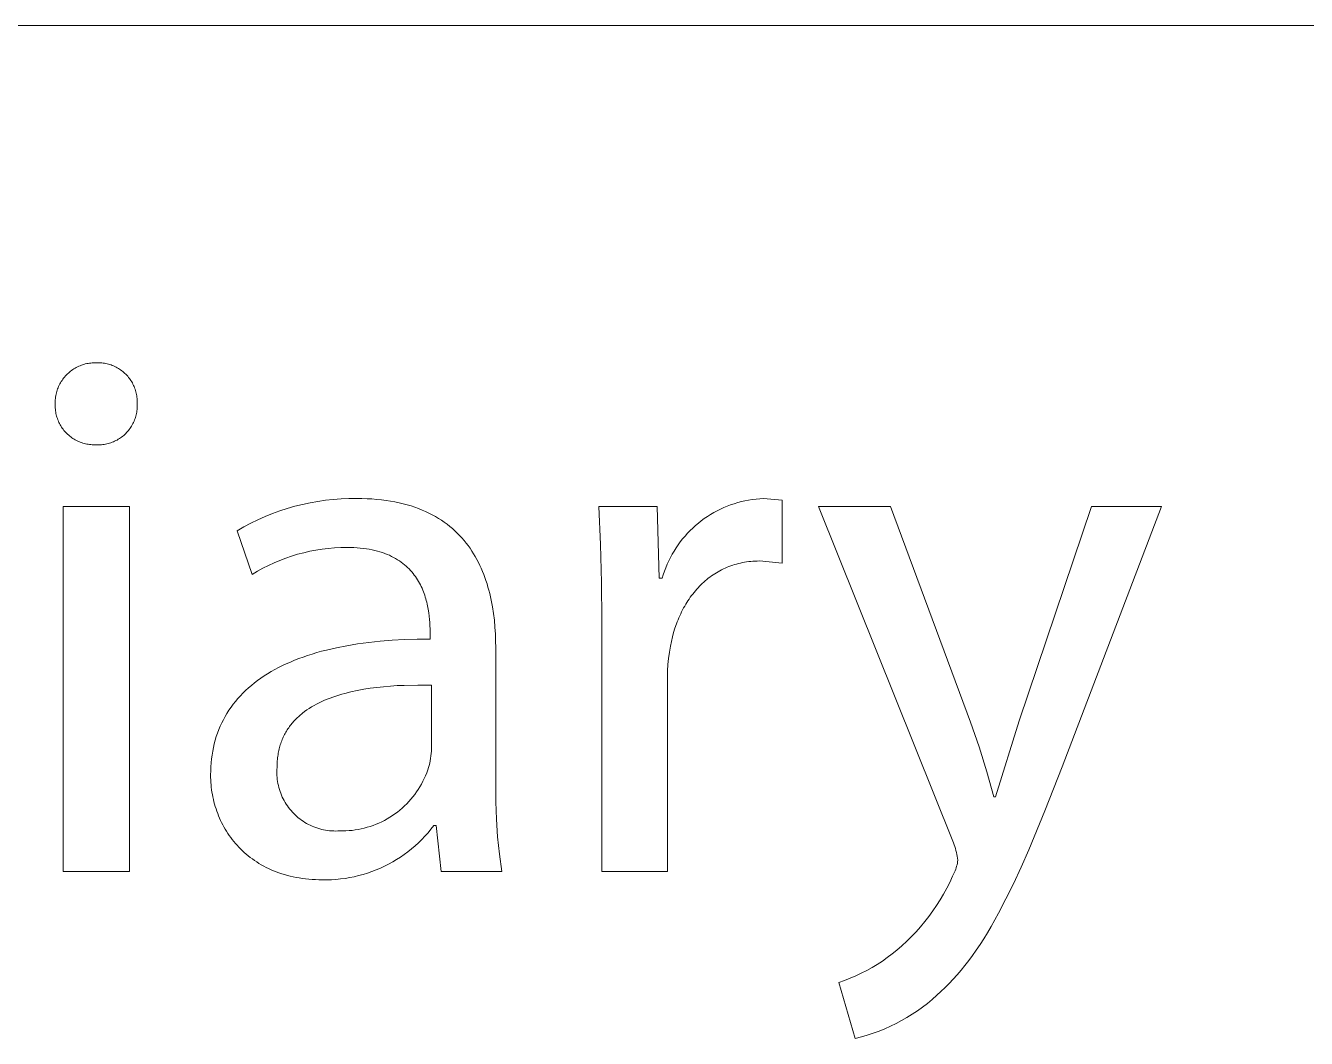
# Model space of a CAD drawing. Header units: millimetres. Extents: x -1893 to 2799, y -925 to 2353.
# Drawn here: x 2512.9 to 2592.7, y -463.2 to -400.1 of the extents above; entities that cross this region are included whole.
import ezdxf

# ---------------------------------------------------------------- set-up
doc = ezdxf.new("R2010")
doc.units = ezdxf.units.MM
doc.header["$MEASUREMENT"] = 0
doc.layers.add('Domyślny', color=7, linetype='Continuous', true_color=0x000000)

msp = doc.modelspace()

# ---------------------------------------------------------------- linework, layer by layer
at = {"layer": 'Domyślny', "color": 18, "lineweight": 15, "true_color": 0x000000}
for p, q in [((2794.126, -400.122), (1025.423, -400.122)), ((2516.021, -421.412), (2516.097, -421.373)), ((2516.097, -421.373), (2516.176, -421.336)), ((2516.176, -421.336), (2516.255, -421.303)), ((2516.255, -421.303), (2516.336, -421.271)), ((2516.336, -421.271), (2516.417, -421.243)), ((2516.417, -421.243), (2516.5, -421.218)), ((2516.5, -421.218), (2516.583, -421.195)), ((2516.583, -421.195), (2516.667, -421.175)), ((2516.667, -421.175), (2516.752, -421.159)), ((2516.752, -421.159), (2516.837, -421.145)), ((2516.837, -421.145), (2516.923, -421.134)), ((2516.923, -421.134), (2517.009, -421.126)), ((2517.009, -421.126), (2517.095, -421.121)), ((2517.095, -421.121), (2517.181, -421.119)), ((2517.181, -421.119), (2517.268, -421.121)), ((2517.268, -421.121), (2517.353, -421.118)), ((2517.353, -421.118), (2517.437, -421.119)), ((2517.437, -421.119), (2517.522, -421.122)), ((2517.522, -421.122), (2517.606, -421.129)), ((2517.606, -421.129), (2517.691, -421.138)), ((2517.691, -421.138), (2517.774, -421.15)), ((2517.774, -421.15), (2517.858, -421.166)), ((2517.858, -421.166), (2517.941, -421.184)), ((2517.941, -421.184), (2518.023, -421.205)), ((2518.023, -421.205), (2518.104, -421.229)), ((2518.104, -421.229), (2518.185, -421.255)), ((2518.185, -421.255), (2518.264, -421.285)), ((2518.264, -421.285), (2518.342, -421.317)), ((2518.342, -421.317), (2518.42, -421.352)), ((2518.42, -421.352), (2518.496, -421.389)), ((2515.131, -422.214), (2515.181, -422.143)), ((2515.181, -422.143), (2515.233, -422.074)), ((2515.233, -422.074), (2515.287, -422.007)), ((2515.287, -422.007), (2515.344, -421.942)), ((2515.344, -421.942), (2515.403, -421.879)), ((2515.403, -421.879), (2515.464, -421.818)), ((2515.464, -421.818), (2515.527, -421.759)), ((2515.527, -421.759), (2515.592, -421.702)), ((2515.592, -421.702), (2515.659, -421.648)), ((2515.659, -421.648), (2515.728, -421.596)), ((2515.728, -421.596), (2515.799, -421.546)), ((2515.799, -421.546), (2515.871, -421.499)), ((2515.871, -421.499), (2515.945, -421.454)), ((2515.945, -421.454), (2516.021, -421.412)), ((2518.496, -421.389), (2518.57, -421.429)), ((2518.57, -421.429), (2518.644, -421.472)), ((2518.644, -421.472), (2518.715, -421.517)), ((2518.715, -421.517), (2518.785, -421.565)), ((2518.785, -421.565), (2518.854, -421.615)), ((2518.854, -421.615), (2518.92, -421.667)), ((2518.92, -421.667), (2518.985, -421.722)), ((2518.985, -421.722), (2519.048, -421.779)), ((2519.048, -421.779), (2519.108, -421.838)), ((2519.108, -421.838), (2519.167, -421.899)), ((2519.167, -421.899), (2519.224, -421.962)), ((2519.224, -421.962), (2519.278, -422.027)), ((2519.278, -422.027), (2519.33, -422.094)), ((2519.33, -422.094), (2519.38, -422.163)), ((2519.38, -422.163), (2519.427, -422.233)), ((2514.78, -422.998), (2514.803, -422.915)), ((2514.803, -422.915), (2514.828, -422.832)), ((2514.828, -422.832), (2514.856, -422.751)), ((2514.856, -422.751), (2514.887, -422.67)), ((2514.887, -422.67), (2514.921, -422.591)), ((2514.921, -422.591), (2514.958, -422.513)), ((2514.958, -422.513), (2514.997, -422.436)), ((2514.997, -422.436), (2515.039, -422.36)), ((2515.039, -422.36), (2515.084, -422.286)), ((2515.084, -422.286), (2515.131, -422.214)), ((2519.427, -422.233), (2519.472, -422.305)), ((2519.472, -422.305), (2519.514, -422.379)), ((2519.514, -422.379), (2519.554, -422.453)), ((2519.554, -422.453), (2519.591, -422.53)), ((2519.591, -422.53), (2519.625, -422.607)), ((2519.625, -422.607), (2519.657, -422.686)), ((2519.657, -422.686), (2519.686, -422.765)), ((2519.686, -422.765), (2519.712, -422.846)), ((2519.712, -422.846), (2519.735, -422.928)), ((2519.735, -422.928), (2519.755, -423.01)), ((2514.703, -423.767), (2514.705, -423.683)), ((2514.704, -423.852), (2514.703, -423.767)), ((2514.704, -423.597), (2514.706, -423.51)), ((2514.705, -423.683), (2514.704, -423.597)), ((2514.706, -423.51), (2514.711, -423.424)), ((2514.711, -423.424), (2514.719, -423.338)), ((2514.719, -423.338), (2514.73, -423.252)), ((2514.73, -423.252), (2514.744, -423.167)), ((2514.744, -423.167), (2514.76, -423.082)), ((2514.76, -423.082), (2514.78, -422.998)), ((2519.755, -423.01), (2519.773, -423.093)), ((2519.773, -423.093), (2519.788, -423.176)), ((2519.788, -423.176), (2519.8, -423.26)), ((2519.8, -423.26), (2519.808, -423.344)), ((2519.808, -423.344), (2519.814, -423.429)), ((2519.814, -423.429), (2519.817, -423.514)), ((2519.817, -423.598), (2519.815, -423.683)), ((2519.815, -423.683), (2519.817, -423.768)), ((2519.817, -423.768), (2519.816, -423.852)), ((2519.817, -423.514), (2519.817, -423.598)), ((2514.708, -423.936), (2514.704, -423.852)), ((2514.715, -424.02), (2514.708, -423.936)), ((2514.724, -424.104), (2514.715, -424.02)), ((2514.737, -424.188), (2514.724, -424.104)), ((2514.752, -424.271), (2514.737, -424.188)), ((2514.77, -424.353), (2514.752, -424.271)), ((2514.791, -424.435), (2514.77, -424.353)), ((2514.815, -424.516), (2514.791, -424.435)), ((2514.841, -424.596), (2514.815, -424.516)), ((2519.707, -424.519), (2519.681, -424.599)), ((2519.731, -424.437), (2519.707, -424.519)), ((2519.752, -424.355), (2519.731, -424.437)), ((2519.77, -424.273), (2519.752, -424.355)), ((2519.785, -424.189), (2519.77, -424.273)), ((2519.797, -424.105), (2519.785, -424.189)), ((2519.806, -424.021), (2519.797, -424.105)), ((2519.813, -423.937), (2519.806, -424.021)), ((2519.816, -423.852), (2519.813, -423.937)), ((2514.871, -424.675), (2514.841, -424.596)), ((2514.903, -424.753), (2514.871, -424.675)), ((2514.938, -424.83), (2514.903, -424.753)), ((2514.975, -424.906), (2514.938, -424.83)), ((2515.015, -424.98), (2514.975, -424.906)), ((2515.058, -425.053), (2515.015, -424.98)), ((2515.103, -425.125), (2515.058, -425.053)), ((2515.15, -425.195), (2515.103, -425.125)), ((2515.2, -425.263), (2515.15, -425.195)), ((2515.252, -425.329), (2515.2, -425.263)), ((2515.307, -425.394), (2515.252, -425.329)), ((2519.27, -425.335), (2519.215, -425.399)), ((2519.322, -425.268), (2519.27, -425.335)), ((2519.372, -425.2), (2519.322, -425.268)), ((2519.42, -425.13), (2519.372, -425.2)), ((2519.465, -425.058), (2519.42, -425.13)), ((2519.507, -424.985), (2519.465, -425.058)), ((2519.547, -424.91), (2519.507, -424.985)), ((2519.585, -424.834), (2519.547, -424.91)), ((2519.619, -424.757), (2519.585, -424.834)), ((2519.651, -424.678), (2519.619, -424.757)), ((2519.681, -424.599), (2519.651, -424.678)), ((2515.363, -425.456), (2515.307, -425.394)), ((2515.422, -425.517), (2515.363, -425.456)), ((2515.483, -425.576), (2515.422, -425.517)), ((2515.546, -425.632), (2515.483, -425.576)), ((2515.61, -425.686), (2515.546, -425.632)), ((2515.677, -425.738), (2515.61, -425.686)), ((2515.745, -425.788), (2515.677, -425.738)), ((2515.815, -425.835), (2515.745, -425.788)), ((2515.887, -425.88), (2515.815, -425.835)), ((2515.96, -425.922), (2515.887, -425.88)), ((2516.034, -425.962), (2515.96, -425.922)), ((2516.11, -425.999), (2516.034, -425.962)), ((2516.187, -426.033), (2516.11, -425.999)), ((2516.266, -426.065), (2516.187, -426.033)), ((2516.345, -426.094), (2516.266, -426.065)), ((2516.425, -426.121), (2516.345, -426.094)), ((2516.506, -426.144), (2516.425, -426.121)), ((2516.588, -426.165), (2516.506, -426.144)), ((2518.013, -426.152), (2517.931, -426.173)), ((2518.094, -426.129), (2518.013, -426.152)), ((2518.175, -426.102), (2518.094, -426.129)), ((2518.254, -426.073), (2518.175, -426.102)), ((2518.333, -426.041), (2518.254, -426.073)), ((2518.41, -426.007), (2518.333, -426.041)), ((2518.486, -425.97), (2518.41, -426.007)), ((2518.561, -425.93), (2518.486, -425.97)), ((2518.634, -425.887), (2518.561, -425.93)), ((2518.706, -425.842), (2518.634, -425.887)), ((2518.776, -425.795), (2518.706, -425.842)), ((2518.844, -425.745), (2518.776, -425.795)), ((2518.911, -425.693), (2518.844, -425.745)), ((2518.976, -425.639), (2518.911, -425.693)), ((2519.039, -425.582), (2518.976, -425.639)), ((2519.1, -425.523), (2519.039, -425.582)), ((2519.159, -425.462), (2519.1, -425.523)), ((2519.215, -425.399), (2519.159, -425.462)), ((2516.67, -426.183), (2516.588, -426.165)), ((2516.754, -426.198), (2516.67, -426.183)), ((2516.837, -426.21), (2516.754, -426.198)), ((2516.921, -426.219), (2516.837, -426.21)), ((2517.005, -426.226), (2516.921, -426.219)), ((2517.09, -426.229), (2517.005, -426.226)), ((2517.174, -426.23), (2517.09, -426.229)), ((2517.259, -426.235), (2517.174, -426.23)), ((2517.343, -426.238), (2517.259, -426.235)), ((2517.428, -426.237), (2517.343, -426.238)), ((2517.512, -426.234), (2517.428, -426.237)), ((2517.597, -426.228), (2517.512, -426.234)), ((2517.681, -426.218), (2517.597, -426.228)), ((2517.765, -426.206), (2517.681, -426.218)), ((2517.848, -426.191), (2517.765, -426.206)), ((2517.931, -426.173), (2517.848, -426.191)), ((2515.205, -430.073), (2519.346, -430.073)), ((2515.205, -452.807), (2515.205, -430.073)), ((2519.346, -430.073), (2519.346, -452.807)), ((2529.163, -430.194), (2529.633, -430.059)), ((2529.633, -430.059), (2530.107, -429.939)), ((2530.107, -429.939), (2530.584, -429.836)), ((2530.584, -429.836), (2531.066, -429.75)), ((2531.066, -429.75), (2531.549, -429.681)), ((2531.549, -429.681), (2532.035, -429.628)), ((2532.035, -429.628), (2532.523, -429.592)), ((2532.523, -429.592), (2533.011, -429.574)), ((2533.011, -429.574), (2533.5, -429.572)), ((2533.5, -429.572), (2533.822, -429.575)), ((2533.822, -429.575), (2534.136, -429.585)), ((2534.136, -429.585), (2534.443, -429.602)), ((2534.443, -429.602), (2534.743, -429.626)), ((2534.743, -429.626), (2535.035, -429.656)), ((2535.035, -429.656), (2535.32, -429.693)), ((2535.32, -429.693), (2535.598, -429.735)), ((2535.598, -429.735), (2535.868, -429.784)), ((2535.868, -429.784), (2536.132, -429.839)), ((2536.132, -429.839), (2536.388, -429.9)), ((2536.388, -429.9), (2536.638, -429.966)), ((2536.638, -429.966), (2536.881, -430.039)), ((2536.881, -430.039), (2537.117, -430.117)), ((2537.117, -430.117), (2537.346, -430.2)), ((2548.692, -432.438), (2548.573, -430.075)), ((2548.573, -430.075), (2552.213, -430.075)), ((2552.213, -430.075), (2552.338, -434.543)), ((2556.152, -430.238), (2556.363, -430.141)), ((2556.363, -430.141), (2556.578, -430.052)), ((2556.578, -430.052), (2556.795, -429.97)), ((2556.795, -429.97), (2557.015, -429.895)), ((2557.015, -429.895), (2557.237, -429.828)), ((2557.237, -429.828), (2557.461, -429.769)), ((2557.461, -429.769), (2557.687, -429.717)), ((2557.687, -429.717), (2557.915, -429.673)), ((2557.915, -429.673), (2558.145, -429.637)), ((2558.145, -429.637), (2558.375, -429.608)), ((2558.375, -429.608), (2558.606, -429.588)), ((2558.606, -429.588), (2558.838, -429.575)), ((2558.838, -429.575), (2559.994, -429.684)), ((2559.994, -429.684), (2559.994, -433.59)), ((2570.67, -451.025), (2562.264, -430.073)), ((2562.264, -430.073), (2566.764, -430.073)), ((2566.764, -430.073), (2571.748, -443.51)), ((2574.764, -443.416), (2579.279, -430.073)), ((2583.638, -430.073), (2577.451, -446.276)), ((2579.279, -430.073), (2583.638, -430.073)), ((2526.901, -431.113), (2527.341, -430.898)), ((2527.341, -430.898), (2527.787, -430.698)), ((2527.787, -430.698), (2528.24, -430.514)), ((2528.24, -430.514), (2528.699, -430.346)), ((2528.699, -430.346), (2529.163, -430.194)), ((2537.346, -430.2), (2537.569, -430.289)), ((2537.569, -430.289), (2537.786, -430.383)), ((2537.786, -430.383), (2537.996, -430.482)), ((2537.996, -430.482), (2538.199, -430.586)), ((2538.199, -430.586), (2538.397, -430.695)), ((2538.397, -430.695), (2538.588, -430.809)), ((2538.588, -430.809), (2538.774, -430.928)), ((2538.774, -430.928), (2538.953, -431.051)), ((2554.966, -430.962), (2555.153, -430.824)), ((2555.153, -430.824), (2555.344, -430.694)), ((2555.344, -430.694), (2555.54, -430.569)), ((2555.54, -430.569), (2555.741, -430.452)), ((2555.741, -430.452), (2555.945, -430.341)), ((2555.945, -430.341), (2556.152, -430.238)), ((2526.047, -431.587), (2526.47, -431.343)), ((2526.969, -434.306), (2526.047, -431.587)), ((2526.47, -431.343), (2526.901, -431.113)), ((2538.953, -431.051), (2539.126, -431.178)), ((2539.126, -431.178), (2539.294, -431.31)), ((2539.294, -431.31), (2539.456, -431.446)), ((2539.456, -431.446), (2539.612, -431.587)), ((2539.612, -431.587), (2539.763, -431.731)), ((2539.763, -431.731), (2539.908, -431.879)), ((2553.95, -431.911), (2554.106, -431.739)), ((2554.106, -431.739), (2554.267, -431.572)), ((2554.267, -431.572), (2554.434, -431.411)), ((2554.434, -431.411), (2554.606, -431.255)), ((2554.606, -431.255), (2554.783, -431.105)), ((2554.783, -431.105), (2554.966, -430.962)), ((2539.908, -431.879), (2540.048, -432.031)), ((2540.048, -432.031), (2540.182, -432.187)), ((2540.182, -432.187), (2540.311, -432.346)), ((2540.311, -432.346), (2540.435, -432.509)), ((2540.435, -432.509), (2540.554, -432.675)), ((2548.755, -434.803), (2548.692, -432.438)), ((2553.389, -432.65), (2553.52, -432.458)), ((2553.52, -432.458), (2553.657, -432.271)), ((2553.657, -432.271), (2553.801, -432.089)), ((2553.801, -432.089), (2553.95, -431.911)), ((2529.07, -433.289), (2528.706, -433.428)), ((2529.439, -433.163), (2529.07, -433.289)), ((2529.812, -433.049), (2529.439, -433.163)), ((2530.189, -432.949), (2529.812, -433.049)), ((2530.569, -432.862), (2530.189, -432.949)), ((2530.951, -432.788), (2530.569, -432.862)), ((2531.336, -432.727), (2530.951, -432.788)), ((2531.723, -432.68), (2531.336, -432.727)), ((2532.112, -432.646), (2531.723, -432.68)), ((2532.501, -432.625), (2532.112, -432.646)), ((2532.891, -432.618), (2532.501, -432.625)), ((2533.106, -432.621), (2532.891, -432.618)), ((2533.315, -432.628), (2533.106, -432.621)), ((2533.518, -432.64), (2533.315, -432.628)), ((2533.716, -432.657), (2533.518, -432.64)), ((2533.908, -432.678), (2533.716, -432.657)), ((2534.094, -432.703), (2533.908, -432.678)), ((2534.274, -432.733), (2534.094, -432.703)), ((2534.45, -432.767), (2534.274, -432.733)), ((2534.619, -432.805), (2534.45, -432.767)), ((2534.784, -432.847), (2534.619, -432.805)), ((2534.943, -432.893), (2534.784, -432.847)), ((2535.097, -432.942), (2534.943, -432.893)), ((2535.246, -432.995), (2535.097, -432.942)), ((2535.39, -433.052), (2535.246, -432.995)), ((2535.529, -433.112), (2535.39, -433.052)), ((2535.663, -433.175), (2535.529, -433.112)), ((2535.792, -433.241), (2535.663, -433.175)), ((2535.917, -433.311), (2535.792, -433.241)), ((2536.037, -433.383), (2535.917, -433.311)), ((2540.554, -432.675), (2540.668, -432.844)), ((2540.668, -432.844), (2540.777, -433.017)), ((2540.777, -433.017), (2540.881, -433.192)), ((2540.881, -433.192), (2540.98, -433.371)), ((2552.934, -433.459), (2553.037, -433.251)), ((2553.037, -433.251), (2553.148, -433.047)), ((2553.148, -433.047), (2553.265, -432.846)), ((2553.265, -432.846), (2553.389, -432.65)), ((2527.304, -434.106), (2526.969, -434.306)), ((2527.645, -433.919), (2527.304, -434.106)), ((2527.993, -433.743), (2527.645, -433.919)), ((2528.347, -433.579), (2527.993, -433.743)), ((2528.706, -433.428), (2528.347, -433.579)), ((2536.153, -433.458), (2536.037, -433.383)), ((2536.265, -433.536), (2536.153, -433.458)), ((2536.372, -433.617), (2536.265, -433.536)), ((2536.474, -433.7), (2536.372, -433.617)), ((2536.573, -433.785), (2536.474, -433.7)), ((2536.668, -433.873), (2536.573, -433.785)), ((2536.758, -433.963), (2536.668, -433.873)), ((2536.845, -434.054), (2536.758, -433.963)), ((2536.928, -434.148), (2536.845, -434.054)), ((2540.98, -433.371), (2541.075, -433.552)), ((2541.075, -433.552), (2541.165, -433.736)), ((2541.165, -433.736), (2541.25, -433.922)), ((2541.25, -433.922), (2541.331, -434.111)), ((2541.331, -434.111), (2541.408, -434.302)), ((2552.592, -434.321), (2552.667, -434.101)), ((2552.667, -434.101), (2552.749, -433.884)), ((2552.749, -433.884), (2552.838, -433.67)), ((2552.838, -433.67), (2552.934, -433.459)), ((2556.015, -434.131), (2555.909, -434.193)), ((2556.123, -434.071), (2556.015, -434.131)), ((2556.233, -434.013), (2556.123, -434.071)), ((2556.343, -433.959), (2556.233, -434.013)), ((2556.456, -433.907), (2556.343, -433.959)), ((2556.57, -433.858), (2556.456, -433.907)), ((2556.685, -433.811), (2556.57, -433.858)), ((2556.802, -433.768), (2556.685, -433.811)), ((2556.921, -433.727), (2556.802, -433.768)), ((2557.041, -433.689), (2556.921, -433.727)), ((2557.162, -433.654), (2557.041, -433.689)), ((2557.285, -433.622), (2557.162, -433.654)), ((2557.409, -433.592), (2557.285, -433.622)), ((2557.534, -433.566), (2557.409, -433.592)), ((2557.661, -433.543), (2557.534, -433.566)), ((2557.79, -433.522), (2557.661, -433.543)), ((2557.919, -433.505), (2557.79, -433.522)), ((2558.05, -433.491), (2557.919, -433.505)), ((2558.183, -433.48), (2558.05, -433.491)), ((2558.317, -433.472), (2558.183, -433.48)), ((2558.452, -433.467), (2558.317, -433.472)), ((2558.588, -433.465), (2558.452, -433.467)), ((2559.994, -433.59), (2558.588, -433.465)), ((2537.007, -434.244), (2536.928, -434.148)), ((2537.082, -434.341), (2537.007, -434.244)), ((2537.154, -434.44), (2537.082, -434.341)), ((2537.222, -434.54), (2537.154, -434.44)), ((2537.287, -434.642), (2537.222, -434.54)), ((2537.349, -434.745), (2537.287, -434.642)), ((2537.407, -434.849), (2537.349, -434.745)), ((2537.463, -434.954), (2537.407, -434.849)), ((2541.408, -434.302), (2541.48, -434.495)), ((2541.48, -434.495), (2541.549, -434.69)), ((2541.549, -434.69), (2541.613, -434.888)), ((2541.613, -434.888), (2541.673, -435.087)), ((2548.76, -437.168), (2548.755, -434.803)), ((2552.338, -434.543), (2552.526, -434.543)), ((2552.526, -434.543), (2552.592, -434.321)), ((2555.026, -434.867), (2554.936, -434.954)), ((2555.117, -434.782), (2555.026, -434.867)), ((2555.21, -434.7), (2555.117, -434.782)), ((2555.305, -434.62), (2555.21, -434.7)), ((2555.402, -434.543), (2555.305, -434.62)), ((2555.5, -434.468), (2555.402, -434.543)), ((2555.6, -434.396), (2555.5, -434.468)), ((2555.701, -434.326), (2555.6, -434.396)), ((2555.804, -434.258), (2555.701, -434.326)), ((2555.909, -434.193), (2555.804, -434.258)), ((2537.515, -435.06), (2537.463, -434.954)), ((2537.564, -435.167), (2537.515, -435.06)), ((2537.61, -435.275), (2537.564, -435.167)), ((2537.654, -435.383), (2537.61, -435.275)), ((2537.694, -435.492), (2537.654, -435.383)), ((2537.732, -435.601), (2537.694, -435.492)), ((2537.768, -435.71), (2537.732, -435.601)), ((2537.801, -435.82), (2537.768, -435.71)), ((2541.673, -435.087), (2541.729, -435.288)), ((2541.729, -435.288), (2541.781, -435.491)), ((2541.781, -435.491), (2541.829, -435.695)), ((2541.829, -435.695), (2541.874, -435.901)), ((2554.28, -435.727), (2554.206, -435.833)), ((2554.356, -435.623), (2554.28, -435.727)), ((2554.433, -435.521), (2554.356, -435.623)), ((2554.512, -435.421), (2554.433, -435.521)), ((2554.594, -435.323), (2554.512, -435.421)), ((2554.677, -435.227), (2554.594, -435.323)), ((2554.761, -435.134), (2554.677, -435.227)), ((2554.848, -435.043), (2554.761, -435.134)), ((2554.936, -434.954), (2554.848, -435.043)), ((2537.831, -435.929), (2537.801, -435.82)), ((2537.859, -436.039), (2537.831, -435.929)), ((2537.885, -436.148), (2537.859, -436.039)), ((2537.909, -436.257), (2537.885, -436.148)), ((2537.95, -436.474), (2537.909, -436.257)), ((2537.984, -436.688), (2537.95, -436.474)), ((2541.874, -435.901), (2541.915, -436.108)), ((2541.915, -436.108), (2541.953, -436.316)), ((2541.953, -436.316), (2542.018, -436.736)), ((2553.802, -436.51), (2553.741, -436.629)), ((2553.864, -436.392), (2553.802, -436.51)), ((2553.929, -436.277), (2553.864, -436.392)), ((2553.995, -436.163), (2553.929, -436.277)), ((2554.064, -436.051), (2553.995, -436.163)), ((2554.134, -435.941), (2554.064, -436.051)), ((2554.206, -435.833), (2554.134, -435.941)), ((2538.011, -436.898), (2537.984, -436.688)), ((2538.031, -437.104), (2538.011, -436.898)), ((2538.046, -437.305), (2538.031, -437.104)), ((2538.055, -437.5), (2538.046, -437.305)), ((2542.018, -436.736), (2542.069, -437.159)), ((2542.069, -437.159), (2542.108, -437.585)), ((2548.76, -452.808), (2548.76, -437.168)), ((2553.466, -437.252), (2553.418, -437.382)), ((2553.517, -437.124), (2553.466, -437.252)), ((2553.57, -436.998), (2553.517, -437.124)), ((2553.625, -436.873), (2553.57, -436.998)), ((2553.682, -436.75), (2553.625, -436.873)), ((2553.741, -436.629), (2553.682, -436.75)), ((2538.061, -437.688), (2538.055, -437.5)), ((2538.062, -437.868), (2538.061, -437.688)), ((2538.062, -438.337), (2538.062, -437.868)), ((2542.108, -437.585), (2542.135, -438.012)), ((2542.135, -438.012), (2542.151, -438.44)), ((2553.242, -437.916), (2553.167, -438.193)), ((2553.326, -437.646), (2553.242, -437.916)), ((2553.418, -437.382), (2553.326, -437.646)), ((2531.606, -439.011), (2532.228, -438.867)), ((2532.228, -438.867), (2532.875, -438.74)), ((2532.875, -438.74), (2533.546, -438.63)), ((2533.546, -438.63), (2534.24, -438.537)), ((2534.24, -438.537), (2534.958, -438.462)), ((2534.958, -438.462), (2535.7, -438.404)), ((2535.7, -438.404), (2536.464, -438.364)), ((2536.464, -438.364), (2537.252, -438.342)), ((2537.252, -438.342), (2538.062, -438.337)), ((2542.151, -438.44), (2542.156, -438.868)), ((2542.156, -438.868), (2542.156, -447.368)), ((2553.041, -438.762), (2552.978, -439.147)), ((2553.1, -438.475), (2553.041, -438.762)), ((2553.167, -438.193), (2553.1, -438.475)), ((2529.361, -439.756), (2529.619, -439.649)), ((2529.619, -439.649), (2529.885, -439.545)), ((2529.885, -439.545), (2530.156, -439.445)), ((2530.156, -439.445), (2530.434, -439.35)), ((2530.434, -439.35), (2530.717, -439.259)), ((2530.717, -439.259), (2531.007, -439.172)), ((2531.007, -439.172), (2531.303, -439.089)), ((2531.303, -439.089), (2531.606, -439.011)), ((2552.928, -439.533), (2552.89, -439.921)), ((2552.978, -439.147), (2552.928, -439.533)), ((2527.725, -440.626), (2527.94, -440.489)), ((2527.94, -440.489), (2528.161, -440.357)), ((2528.161, -440.357), (2528.388, -440.229)), ((2528.388, -440.229), (2528.621, -440.104)), ((2528.621, -440.104), (2528.862, -439.984)), ((2528.862, -439.984), (2529.108, -439.868)), ((2529.108, -439.868), (2529.361, -439.756)), ((2552.866, -440.31), (2552.854, -440.699)), ((2552.89, -439.921), (2552.866, -440.31)), ((2526.75, -441.368), (2526.932, -441.212)), ((2526.932, -441.212), (2527.12, -441.059)), ((2527.12, -441.059), (2527.315, -440.911)), ((2527.315, -440.911), (2527.517, -440.766)), ((2527.517, -440.766), (2527.725, -440.626)), ((2535.173, -441.293), (2534.754, -441.338)), ((2535.597, -441.257), (2535.173, -441.293)), ((2536.023, -441.229), (2535.597, -441.257)), ((2536.45, -441.209), (2536.023, -441.229)), ((2537.306, -441.19), (2536.45, -441.209)), ((2538.156, -441.196), (2537.306, -441.19)), ((2538.156, -445.165), (2538.156, -441.196)), ((2552.854, -440.699), (2552.854, -452.808)), ((2525.939, -442.21), (2526.088, -442.033)), ((2526.088, -442.033), (2526.243, -441.861)), ((2526.243, -441.861), (2526.405, -441.693)), ((2526.405, -441.693), (2526.574, -441.528)), ((2526.574, -441.528), (2526.75, -441.368)), ((2531.656, -442.071), (2531.485, -442.142)), ((2531.831, -442.003), (2531.656, -442.071)), ((2532.008, -441.939), (2531.831, -442.003)), ((2532.189, -441.877), (2532.008, -441.939)), ((2532.373, -441.819), (2532.189, -441.877)), ((2532.559, -441.763), (2532.373, -441.819)), ((2532.748, -441.711), (2532.559, -441.763)), ((2533.133, -441.615), (2532.748, -441.711)), ((2533.528, -441.53), (2533.133, -441.615)), ((2533.93, -441.456), (2533.528, -441.53)), ((2534.339, -441.392), (2533.93, -441.456)), ((2534.754, -441.338), (2534.339, -441.392)), ((2525.41, -442.953), (2525.532, -442.762)), ((2525.532, -442.762), (2525.661, -442.574)), ((2525.661, -442.574), (2525.796, -442.39)), ((2525.796, -442.39), (2525.939, -442.21)), ((2530.25, -442.838), (2530.115, -442.942)), ((2530.39, -442.739), (2530.25, -442.838)), ((2530.535, -442.642), (2530.39, -442.739)), ((2530.683, -442.55), (2530.535, -442.642)), ((2530.836, -442.462), (2530.683, -442.55)), ((2530.993, -442.377), (2530.836, -442.462)), ((2531.153, -442.295), (2530.993, -442.377)), ((2531.317, -442.217), (2531.153, -442.295)), ((2531.485, -442.142), (2531.317, -442.217)), ((2524.989, -443.758), (2525.084, -443.551)), ((2525.084, -443.551), (2525.186, -443.348)), ((2525.186, -443.348), (2525.294, -443.149)), ((2525.294, -443.149), (2525.41, -442.953)), ((2529.351, -443.714), (2529.302, -443.781)), ((2529.402, -443.648), (2529.351, -443.714)), ((2529.455, -443.584), (2529.402, -443.648)), ((2529.508, -443.52), (2529.455, -443.584)), ((2529.563, -443.458), (2529.508, -443.52)), ((2529.62, -443.396), (2529.563, -443.458)), ((2529.677, -443.336), (2529.62, -443.396)), ((2529.736, -443.277), (2529.677, -443.336)), ((2529.796, -443.218), (2529.736, -443.277)), ((2529.857, -443.161), (2529.796, -443.218)), ((2529.92, -443.105), (2529.857, -443.161)), ((2529.984, -443.05), (2529.92, -443.105)), ((2530.048, -442.995), (2529.984, -443.05)), ((2530.115, -442.942), (2530.048, -442.995)), ((2571.748, -443.51), (2572.271, -445.045)), ((2573.295, -448.151), (2574.764, -443.416)), ((2524.679, -444.624), (2524.746, -444.402)), ((2524.746, -444.402), (2524.82, -444.184)), ((2524.82, -444.184), (2524.901, -443.969)), ((2524.901, -443.969), (2524.989, -443.758)), ((2528.885, -444.509), (2528.851, -444.588)), ((2528.92, -444.431), (2528.885, -444.509)), ((2528.956, -444.354), (2528.92, -444.431)), ((2528.994, -444.278), (2528.956, -444.354)), ((2529.034, -444.204), (2528.994, -444.278)), ((2529.075, -444.131), (2529.034, -444.204)), ((2529.118, -444.058), (2529.075, -444.131)), ((2529.161, -443.987), (2529.118, -444.058)), ((2529.207, -443.917), (2529.161, -443.987)), ((2529.254, -443.848), (2529.207, -443.917)), ((2529.302, -443.781), (2529.254, -443.848)), ((2524.48, -445.55), (2524.519, -445.313)), ((2524.519, -445.313), (2524.566, -445.08)), ((2524.566, -445.08), (2524.619, -444.85)), ((2524.619, -444.85), (2524.679, -444.624)), ((2528.641, -445.263), (2528.622, -445.353)), ((2528.662, -445.174), (2528.641, -445.263)), ((2528.684, -445.087), (2528.662, -445.174)), ((2528.708, -445.001), (2528.684, -445.087)), ((2528.733, -444.916), (2528.708, -445.001)), ((2528.76, -444.832), (2528.733, -444.916)), ((2528.789, -444.749), (2528.76, -444.832)), ((2528.819, -444.668), (2528.789, -444.749)), ((2528.851, -444.588), (2528.819, -444.668)), ((2538.139, -445.462), (2538.15, -445.313)), ((2538.15, -445.313), (2538.156, -445.165)), ((2572.271, -445.045), (2572.756, -446.592)), ((2524.405, -446.283), (2524.423, -446.035)), ((2524.423, -446.035), (2524.448, -445.791)), ((2524.448, -445.791), (2524.48, -445.55)), ((2528.54, -446.017), (2528.535, -446.117)), ((2528.546, -445.918), (2528.54, -446.017)), ((2528.554, -445.821), (2528.546, -445.918)), ((2528.565, -445.725), (2528.554, -445.821)), ((2528.576, -445.63), (2528.565, -445.725)), ((2528.59, -445.536), (2528.576, -445.63)), ((2528.605, -445.444), (2528.59, -445.536)), ((2528.622, -445.353), (2528.605, -445.444)), ((2538.008, -446.193), (2538.044, -446.048)), ((2538.044, -446.048), (2538.075, -445.903)), ((2538.075, -445.903), (2538.101, -445.757)), ((2538.101, -445.757), (2538.122, -445.609)), ((2538.122, -445.609), (2538.139, -445.462)), ((2524.391, -446.79), (2524.395, -446.534)), ((2524.393, -446.944), (2524.391, -446.79)), ((2524.395, -446.534), (2524.405, -446.283)), ((2528.523, -446.447), (2528.519, -446.573)), ((2528.519, -446.573), (2528.52, -446.699)), ((2528.52, -446.699), (2528.524, -446.825)), ((2528.531, -446.321), (2528.523, -446.447)), ((2528.524, -446.825), (2528.533, -446.951)), ((2528.532, -446.218), (2528.531, -446.321)), ((2528.535, -446.117), (2528.532, -446.218)), ((2537.704, -447.013), (2537.782, -446.837)), ((2537.782, -446.837), (2537.855, -446.658)), ((2537.855, -446.658), (2537.922, -446.477)), ((2537.922, -446.477), (2537.967, -446.336)), ((2537.967, -446.336), (2538.008, -446.193)), ((2572.756, -446.592), (2573.201, -448.151)), ((2577.451, -446.276), (2576.378, -449.026)), ((2524.398, -447.097), (2524.393, -446.944)), ((2524.406, -447.251), (2524.398, -447.097)), ((2524.419, -447.404), (2524.406, -447.251)), ((2524.434, -447.557), (2524.419, -447.404)), ((2524.453, -447.709), (2524.434, -447.557)), ((2524.475, -447.861), (2524.453, -447.709)), ((2528.533, -446.951), (2528.547, -447.077)), ((2528.547, -447.077), (2528.565, -447.202)), ((2528.565, -447.202), (2528.587, -447.326)), ((2528.587, -447.326), (2528.613, -447.45)), ((2528.613, -447.45), (2528.644, -447.572)), ((2528.644, -447.572), (2528.678, -447.693)), ((2528.678, -447.693), (2528.717, -447.813)), ((2537.223, -447.847), (2537.331, -447.687)), ((2537.331, -447.687), (2537.433, -447.523)), ((2537.433, -447.523), (2537.529, -447.356)), ((2537.529, -447.356), (2537.619, -447.186)), ((2537.619, -447.186), (2537.704, -447.013)), ((2542.156, -447.368), (2542.156, -448.459)), ((2524.501, -448.012), (2524.475, -447.861)), ((2524.531, -448.163), (2524.501, -448.012)), ((2524.563, -448.313), (2524.531, -448.163)), ((2524.599, -448.462), (2524.563, -448.313)), ((2524.639, -448.611), (2524.599, -448.462)), ((2528.717, -447.813), (2528.76, -447.932)), ((2528.76, -447.932), (2528.808, -448.049)), ((2528.808, -448.049), (2528.859, -448.164)), ((2528.859, -448.164), (2528.914, -448.278)), ((2528.914, -448.278), (2528.973, -448.39)), ((2528.973, -448.39), (2529.036, -448.499)), ((2529.036, -448.499), (2529.102, -448.606)), ((2536.609, -448.588), (2536.742, -448.448)), ((2536.742, -448.448), (2536.87, -448.304)), ((2536.87, -448.304), (2536.993, -448.156)), ((2536.993, -448.156), (2537.111, -448.003)), ((2537.111, -448.003), (2537.223, -447.847)), ((2542.156, -448.459), (2542.194, -449.55)), ((2573.201, -448.151), (2573.295, -448.151)), ((2524.682, -448.758), (2524.639, -448.611)), ((2524.728, -448.905), (2524.682, -448.758)), ((2524.778, -449.05), (2524.728, -448.905)), ((2524.831, -449.194), (2524.778, -449.05)), ((2524.888, -449.337), (2524.831, -449.194)), ((2529.102, -448.606), (2529.172, -448.711)), ((2529.172, -448.711), (2529.246, -448.814)), ((2529.246, -448.814), (2529.323, -448.913)), ((2529.323, -448.913), (2529.404, -449.011)), ((2529.404, -449.011), (2529.488, -449.105)), ((2529.488, -449.105), (2529.575, -449.196)), ((2529.575, -449.196), (2529.665, -449.284)), ((2529.665, -449.284), (2529.758, -449.369)), ((2535.719, -449.324), (2535.877, -449.214)), ((2535.877, -449.214), (2536.032, -449.099)), ((2536.032, -449.099), (2536.182, -448.979)), ((2536.182, -448.979), (2536.329, -448.853)), ((2536.329, -448.853), (2536.471, -448.723)), ((2536.471, -448.723), (2536.609, -448.588)), ((2576.378, -449.026), (2575.374, -451.446)), ((2524.948, -449.479), (2524.888, -449.337)), ((2525.011, -449.619), (2524.948, -449.479)), ((2525.078, -449.758), (2525.011, -449.619)), ((2525.149, -449.896), (2525.078, -449.758)), ((2525.222, -450.032), (2525.149, -449.896)), ((2525.299, -450.166), (2525.222, -450.032)), ((2529.758, -449.369), (2529.855, -449.451)), ((2529.855, -449.451), (2529.953, -449.53)), ((2529.953, -449.53), (2530.055, -449.605)), ((2530.055, -449.605), (2530.159, -449.676)), ((2530.159, -449.676), (2530.266, -449.744)), ((2530.266, -449.744), (2530.374, -449.808)), ((2530.374, -449.808), (2530.485, -449.868)), ((2530.485, -449.868), (2530.598, -449.925)), ((2530.598, -449.925), (2530.713, -449.977)), ((2530.713, -449.977), (2530.829, -450.026)), ((2530.829, -450.026), (2530.947, -450.07)), ((2530.947, -450.07), (2531.067, -450.111)), ((2533.778, -450.147), (2533.965, -450.103)), ((2533.965, -450.103), (2534.151, -450.052)), ((2534.151, -450.052), (2534.336, -449.995)), ((2534.336, -449.995), (2534.518, -449.932)), ((2534.518, -449.932), (2534.698, -449.863)), ((2534.698, -449.863), (2534.875, -449.788)), ((2534.875, -449.788), (2535.05, -449.707)), ((2535.05, -449.707), (2535.222, -449.619)), ((2535.222, -449.619), (2535.391, -449.527)), ((2535.391, -449.527), (2535.556, -449.428)), ((2535.556, -449.428), (2535.719, -449.324)), ((2538.297, -449.946), (2538.121, -450.172)), ((2538.453, -449.946), (2538.297, -449.946)), ((2538.765, -452.805), (2538.453, -449.946)), ((2542.194, -449.55), (2542.269, -450.639)), ((2525.38, -450.298), (2525.299, -450.166)), ((2525.463, -450.429), (2525.38, -450.298)), ((2525.551, -450.557), (2525.463, -450.429)), ((2525.641, -450.684), (2525.551, -450.557)), ((2525.735, -450.809), (2525.641, -450.684)), ((2525.833, -450.931), (2525.735, -450.809)), ((2531.067, -450.111), (2531.188, -450.147)), ((2531.188, -450.147), (2531.31, -450.179)), ((2531.31, -450.179), (2531.433, -450.207)), ((2531.433, -450.207), (2531.557, -450.23)), ((2531.557, -450.23), (2531.682, -450.249)), ((2531.682, -450.249), (2531.807, -450.264)), ((2531.807, -450.264), (2531.933, -450.275)), ((2531.933, -450.275), (2532.059, -450.281)), ((2532.059, -450.281), (2532.185, -450.283)), ((2532.185, -450.283), (2532.311, -450.281)), ((2532.311, -450.281), (2532.437, -450.274)), ((2532.437, -450.274), (2532.63, -450.275)), ((2532.63, -450.275), (2532.823, -450.27)), ((2532.823, -450.27), (2533.015, -450.259)), ((2533.015, -450.259), (2533.207, -450.24)), ((2533.207, -450.24), (2533.398, -450.216)), ((2533.398, -450.216), (2533.589, -450.184)), ((2533.589, -450.184), (2533.778, -450.147)), ((2537.548, -450.813), (2537.343, -451.013)), ((2537.746, -450.606), (2537.548, -450.813)), ((2537.937, -450.392), (2537.746, -450.606)), ((2538.121, -450.172), (2537.937, -450.392)), ((2542.269, -450.639), (2542.381, -451.724)), ((2525.933, -451.052), (2525.833, -450.931)), ((2526.037, -451.17), (2525.933, -451.052)), ((2526.145, -451.286), (2526.037, -451.17)), ((2526.256, -451.399), (2526.145, -451.286)), ((2526.37, -451.51), (2526.256, -451.399)), ((2526.487, -451.618), (2526.37, -451.51)), ((2526.608, -451.724), (2526.487, -451.618)), ((2536.689, -451.571), (2536.458, -451.742)), ((2536.913, -451.393), (2536.689, -451.571)), ((2537.131, -451.207), (2536.913, -451.393)), ((2537.343, -451.013), (2537.131, -451.207)), ((2570.717, -451.14), (2570.67, -451.025)), ((2570.761, -451.257), (2570.717, -451.14)), ((2570.8, -451.375), (2570.761, -451.257)), ((2570.835, -451.494), (2570.8, -451.375)), ((2570.867, -451.614), (2570.835, -451.494)), ((2570.894, -451.735), (2570.867, -451.614)), ((2575.374, -451.446), (2574.89, -452.541)), ((2526.732, -451.827), (2526.608, -451.724)), ((2526.86, -451.927), (2526.732, -451.827)), ((2526.991, -452.025), (2526.86, -451.927)), ((2527.125, -452.119), (2526.991, -452.025)), ((2527.263, -452.211), (2527.125, -452.119)), ((2527.404, -452.299), (2527.263, -452.211)), ((2527.548, -452.385), (2527.404, -452.299)), ((2527.696, -452.467), (2527.548, -452.385)), ((2527.847, -452.546), (2527.696, -452.467)), ((2535.228, -452.474), (2534.968, -452.595)), ((2535.484, -452.344), (2535.228, -452.474)), ((2535.735, -452.206), (2535.484, -452.344)), ((2535.981, -452.06), (2535.735, -452.206)), ((2536.223, -451.905), (2535.981, -452.06)), ((2536.458, -451.742), (2536.223, -451.905)), ((2542.381, -451.724), (2542.531, -452.805)), ((2570.85, -452.573), (2570.877, -452.481)), ((2570.877, -452.481), (2570.9, -452.388)), ((2570.917, -451.857), (2570.894, -451.735)), ((2570.9, -452.388), (2570.92, -452.294)), ((2570.936, -451.98), (2570.917, -451.857)), ((2570.92, -452.294), (2570.938, -452.199)), ((2570.951, -452.104), (2570.936, -451.98)), ((2570.938, -452.199), (2570.951, -452.104)), ((2519.346, -452.807), (2515.205, -452.807)), ((2528.001, -452.621), (2527.847, -452.546)), ((2528.159, -452.693), (2528.001, -452.621)), ((2528.319, -452.762), (2528.159, -452.693)), ((2528.484, -452.827), (2528.319, -452.762)), ((2528.651, -452.888), (2528.484, -452.827)), ((2528.822, -452.945), (2528.651, -452.888)), ((2528.996, -452.999), (2528.822, -452.945)), ((2529.174, -453.049), (2528.996, -452.999)), ((2529.355, -453.095), (2529.174, -453.049)), ((2529.539, -453.137), (2529.355, -453.095)), ((2529.726, -453.175), (2529.539, -453.137)), ((2529.917, -453.208), (2529.726, -453.175)), ((2530.111, -453.238), (2529.917, -453.208)), ((2530.308, -453.263), (2530.111, -453.238)), ((2530.509, -453.283), (2530.308, -453.263)), ((2530.713, -453.3), (2530.509, -453.283)), ((2532.488, -453.269), (2532.203, -453.296)), ((2532.773, -453.232), (2532.488, -453.269)), ((2533.055, -453.185), (2532.773, -453.232)), ((2533.336, -453.129), (2533.055, -453.185)), ((2533.615, -453.063), (2533.336, -453.129)), ((2533.892, -452.988), (2533.615, -453.063)), ((2534.166, -452.903), (2533.892, -452.988)), ((2534.437, -452.809), (2534.166, -452.903)), ((2534.704, -452.706), (2534.437, -452.809)), ((2534.968, -452.595), (2534.704, -452.706)), ((2542.531, -452.805), (2538.765, -452.805)), ((2552.854, -452.808), (2548.76, -452.808)), ((2570.448, -453.479), (2570.623, -453.104)), ((2570.623, -453.104), (2570.669, -453.019)), ((2570.669, -453.019), (2570.711, -452.932)), ((2570.711, -452.932), (2570.75, -452.844)), ((2570.75, -452.844), (2570.787, -452.755)), ((2570.787, -452.755), (2570.82, -452.665)), ((2570.82, -452.665), (2570.85, -452.573)), ((2574.89, -452.541), (2574.416, -453.563)), ((2530.92, -453.311), (2530.713, -453.3)), ((2531.13, -453.318), (2530.92, -453.311)), ((2531.344, -453.321), (2531.13, -453.318)), ((2531.63, -453.322), (2531.344, -453.321)), ((2531.917, -453.314), (2531.63, -453.322)), ((2532.203, -453.296), (2531.917, -453.314)), ((2570.062, -454.213), (2570.261, -453.849)), ((2570.261, -453.849), (2570.448, -453.479)), ((2574.416, -453.563), (2573.949, -454.516)), ((2569.629, -454.92), (2569.851, -454.57)), ((2569.851, -454.57), (2570.062, -454.213)), ((2573.949, -454.516), (2573.486, -455.402)), ((2568.896, -455.925), (2569.151, -455.598)), ((2569.151, -455.598), (2569.395, -455.263)), ((2569.395, -455.263), (2569.629, -454.92)), ((2573.486, -455.402), (2573.026, -456.226)), ((2568.354, -456.553), (2568.63, -456.243)), ((2568.63, -456.243), (2568.896, -455.925)), ((2573.026, -456.226), (2572.795, -456.615)), ((2567.468, -457.426), (2567.773, -457.144)), ((2567.773, -457.144), (2568.068, -456.853)), ((2568.068, -456.853), (2568.354, -456.553)), ((2572.564, -456.99), (2572.332, -457.351)), ((2572.795, -456.615), (2572.564, -456.99)), ((2566.557, -458.164), (2566.86, -457.936)), ((2566.86, -457.936), (2567.155, -457.697)), ((2567.155, -457.697), (2567.468, -457.426)), ((2571.865, -458.032), (2571.629, -458.354)), ((2572.099, -457.698), (2571.865, -458.032)), ((2572.332, -457.351), (2572.099, -457.698)), ((2565.272, -458.969), (2565.603, -458.784)), ((2565.603, -458.784), (2565.928, -458.589)), ((2565.928, -458.589), (2566.246, -458.382)), ((2566.246, -458.382), (2566.557, -458.164)), ((2571.39, -458.662), (2571.15, -458.959)), ((2571.629, -458.354), (2571.39, -458.662)), ((2563.53, -459.713), (2563.888, -459.588)), ((2563.888, -459.588), (2564.242, -459.451)), ((2564.242, -459.451), (2564.591, -459.302)), ((2564.591, -459.302), (2564.934, -459.141)), ((2564.934, -459.141), (2565.272, -458.969)), ((2570.66, -459.518), (2570.411, -459.781)), ((2570.907, -459.244), (2570.66, -459.518)), ((2571.15, -458.959), (2570.907, -459.244)), ((2564.561, -463.197), (2563.53, -459.713)), ((2569.9, -460.276), (2569.639, -460.509)), ((2570.158, -460.034), (2569.9, -460.276)), ((2570.411, -459.781), (2570.158, -460.034)), ((2568.746, -461.252), (2568.432, -461.479)), ((2569.052, -461.015), (2568.746, -461.252)), ((2569.35, -460.767), (2569.052, -461.015)), ((2569.639, -460.509), (2569.35, -460.767)), ((2567.781, -461.899), (2567.445, -462.092)), ((2568.11, -461.695), (2567.781, -461.899)), ((2568.432, -461.479), (2568.11, -461.695)), ((2566.042, -462.744), (2565.677, -462.877)), ((2566.401, -462.599), (2566.042, -462.744)), ((2566.755, -462.442), (2566.401, -462.599)), ((2567.103, -462.273), (2566.755, -462.442)), ((2567.445, -462.092), (2567.103, -462.273)), ((2564.937, -463.103), (2564.561, -463.197)), ((2565.309, -462.996), (2564.937, -463.103)), ((2565.677, -462.877), (2565.309, -462.996))]:
    msp.add_line(p, q, dxfattribs=at)

doc.saveas('drawing.dxf')
